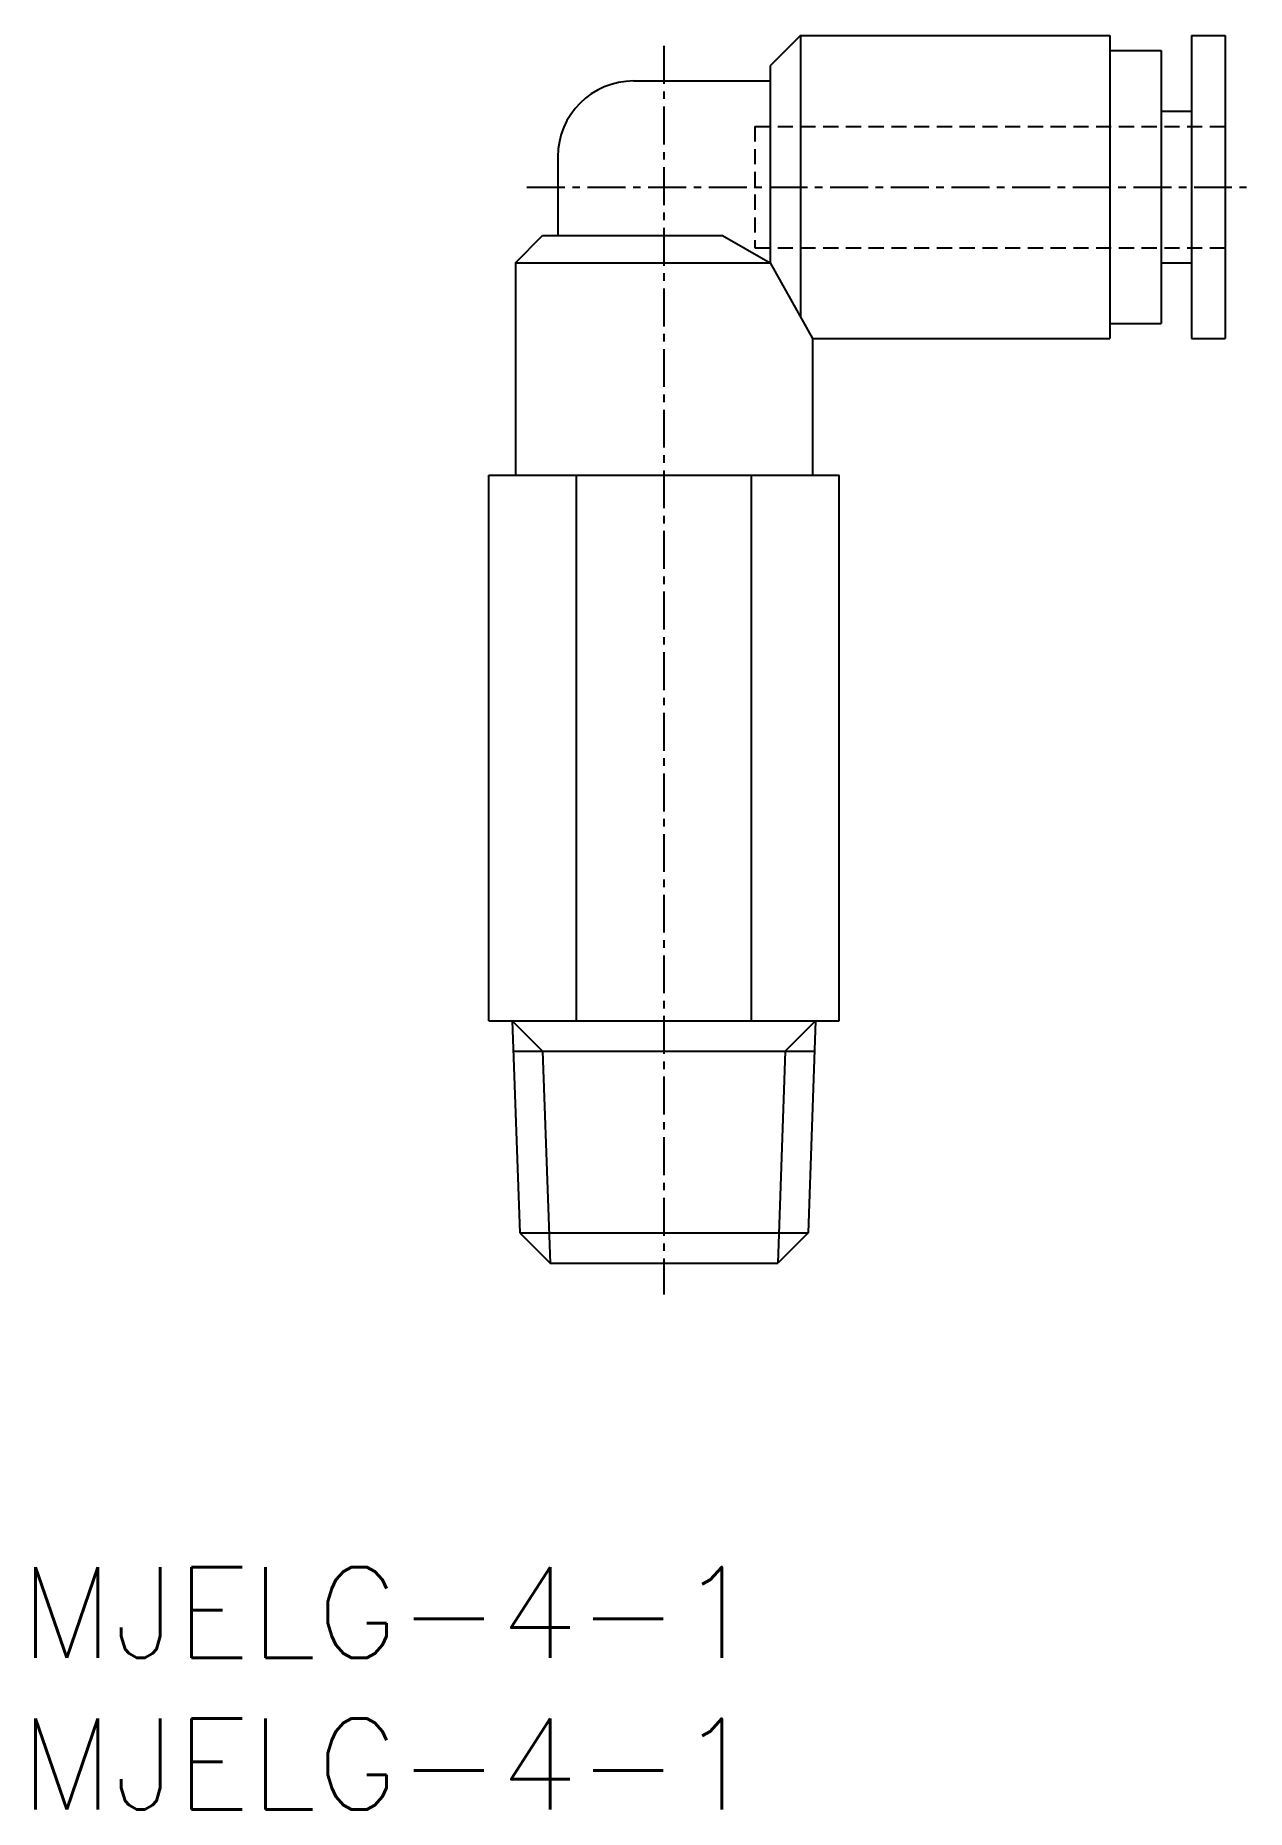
# Model space of a CAD drawing. Extents: x 0.5 to 40.4, y 0 to 58.5.
import ezdxf

# ---------------------------------------------------------------- set-up
doc = ezdxf.new("R2010")
doc.units = 0
doc.linetypes.add('CENTER', pattern=[2, 1.25, -0.25, 0.25, -0.25])
doc.linetypes.add('DASHED', pattern=[0.75, 0.5, -0.25])
doc.layers.get('0').update_dxf_attribs({"linetype": 'CONTINUOUS'})
doc.layers.add('CENTER', color=1, linetype='CENTER')
doc.styles.get("Standard").update_dxf_attribs({"font": 'txt.shx'})

# ---------------------------------------------------------------- blocks, each defined once
blk = doc.blocks.new('*U4')
at = {"color": 7, "linetype": 'CONTINUOUS'}
blk.add_text('MJELG-4-1', height=3, dxfattribs=at).set_placement((0, 5))
blk = doc.blocks.new('*U5')
at = {"color": 7, "linetype": 'CONTINUOUS'}
blk.add_text('MJELG-4-1', height=3, dxfattribs=at).set_placement((0, 0))

msp = doc.modelspace()

# ---------------------------------------------------------------- linework, layer by layer
at = {"color": 7, "linetype": 'CONTINUOUS'}
for p, q in [((25.736, 58.522), (25.736, 49.236)), ((25.736, 58.522), (35.936, 58.522)), ((35.936, 58.522), (35.936, 48.522)), ((38.636, 58.522), (39.736, 58.522)), ((38.636, 58.522), (38.636, 48.522)), ((39.736, 58.522), (39.736, 48.522)), ((25.736, 58.522), (24.736, 57.522)), ((35.936, 58.022), (37.636, 58.022)), ((37.636, 58.022), (37.636, 49.022)), ((24.736, 57.522), (24.736, 51.022)), ((20.236, 57.022), (24.736, 57.022)), ((37.636, 56.022), (38.636, 56.022)), ((17.736, 54.522), (17.736, 51.922)), ((16.336, 51.022), (17.236, 51.922)), ((17.236, 51.922), (23.172, 51.922)), ((23.172, 51.922), (24.736, 51.022)), ((16.336, 51.022), (16.336, 44.022)), ((16.336, 51.022), (24.736, 51.022)), ((24.736, 51.022), (26.136, 48.522)), ((37.636, 51.022), (38.636, 51.022)), ((35.936, 49.022), (37.636, 49.022)), ((26.136, 48.522), (26.136, 44.022)), ((26.136, 48.522), (35.936, 48.522)), ((38.636, 48.522), (39.736, 48.522)), ((15.462, 44.022), (27.009, 44.022)), ((15.462, 26.022), (15.462, 44.022)), ((18.349, 26.022), (18.349, 44.022)), ((24.122, 26.022), (24.122, 44.022)), ((27.009, 26.022), (27.009, 44.022)), ((15.462, 26.022), (27.009, 26.022)), ((16.236, 26.022), (16.486, 19.022)), ((26.236, 26.022), (25.986, 19.022)), ((16.271, 25.022), (26.2, 25.022)), ((16.486, 19.022), (17.486, 18.022)), ((16.486, 19.022), (25.986, 19.022)), ((25.986, 19.022), (24.986, 18.022)), ((17.486, 18.022), (24.986, 18.022))]:
    msp.add_line(p, q, dxfattribs=at)
at = {"color": 3, "linetype": 'DASHED'}
for p, q in [((24.236, 55.522), (39.736, 55.522)), ((24.236, 55.522), (24.236, 51.522)), ((24.236, 51.522), (39.736, 51.522))]:
    msp.add_line(p, q, dxfattribs=at)
at = {"color": 3, "linetype": 'CONTINUOUS'}
for p, q in [((16.236, 26.022), (17.236, 25.022)), ((26.236, 26.022), (25.236, 25.022)), ((17.236, 25.022), (17.486, 18.022)), ((25.236, 25.022), (24.986, 18.022))]:
    msp.add_line(p, q, dxfattribs=at)
at = {"color": 7, "linetype": 'CONTINUOUS'}
msp.add_arc((20.236, 54.522), 2.5, 89.99998, 179.99996, dxfattribs=at)
at = {"layer": 'CENTER', "color": 1, "linetype": 'CENTER'}
for p, q in [((21.236, 58.177), (21.236, 16.985)), ((16.716, 53.522), (40.444, 53.522))]:
    msp.add_line(p, q, dxfattribs=at)

# ---------------------------------------------------------------- block references
at = {"color": 7, "linetype": 'CONTINUOUS'}
for name in ['*U4', '*U5']:
    msp.add_blockref(name, (0, 0), dxfattribs=at)

doc.saveas('drawing.dxf')
